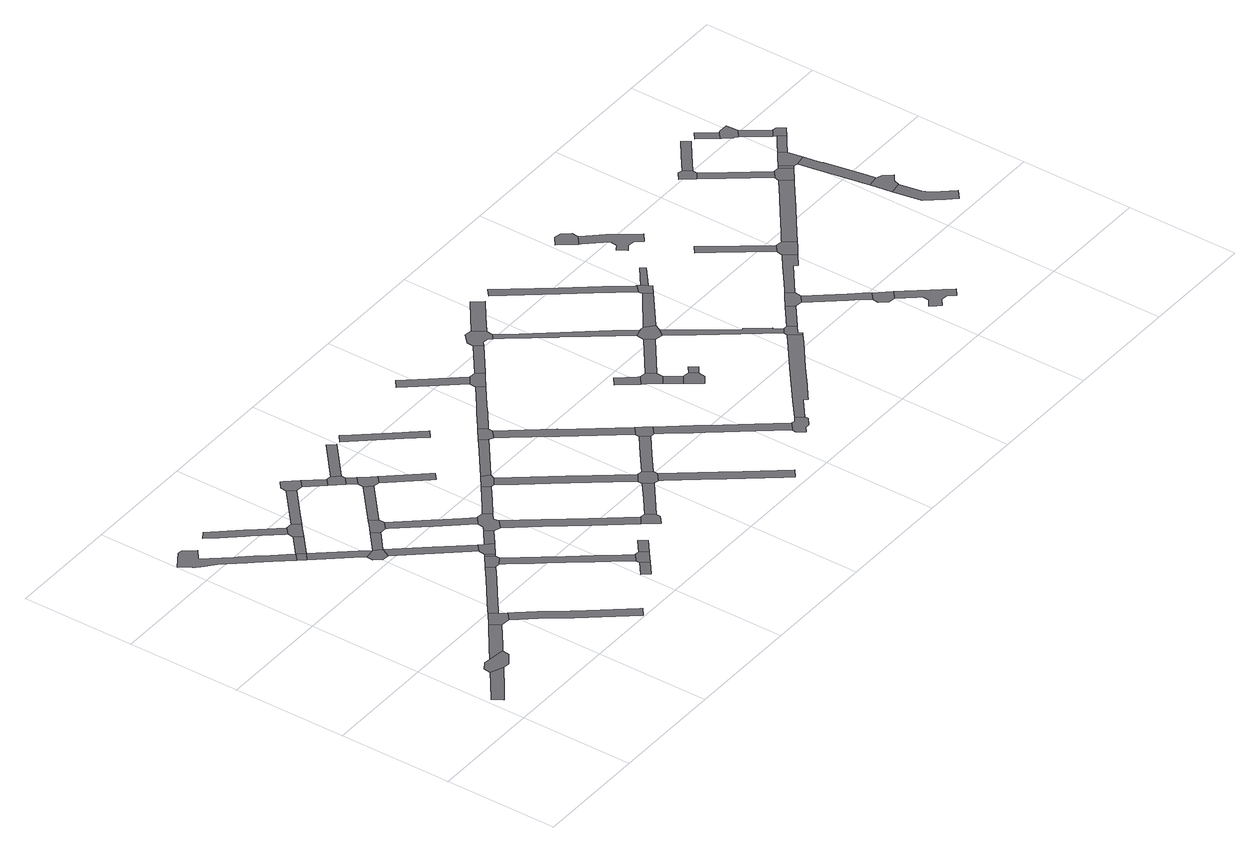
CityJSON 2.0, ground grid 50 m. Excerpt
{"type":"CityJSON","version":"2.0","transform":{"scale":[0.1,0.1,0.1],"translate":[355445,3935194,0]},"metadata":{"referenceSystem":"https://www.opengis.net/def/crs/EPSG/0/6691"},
"CityObjects":{
"road1":{"type":"Road","attributes":{"RoadStructureAttribute.sectionType":"1"},"geometry":[{"type":"MultiSurface","lod":"1","boundaries":[[[0,1,2,3,4,5,6,7,8]]]}]},
"road2":{"type":"Road","geometry":[{"type":"MultiSurface","lod":"1","boundaries":[[[9,10,11,12,13,14,0,8]]]}]},
"road3":{"type":"Road","attributes":{"RoadStructureAttribute.sectionType":"1"},"geometry":[{"type":"MultiSurface","lod":"1","boundaries":[[[15,16,17,18,12,11,19,20]]]}]},
"road4":{"type":"Road","geometry":[{"type":"MultiSurface","lod":"1","boundaries":[[[21,22,23,15,20,24,25]]]}]},
"road5":{"type":"Road","attributes":{"RoadStructureAttribute.sectionType":"1"},"geometry":[{"type":"MultiSurface","lod":"1","boundaries":[[[26,27,28,29,30,31,32,33,34,35,36,37,38,39,40,41,42,43,44,45,46,47,48]]]}]},
"road6":{"type":"Road","attributes":{"RoadStructureAttribute.sectionType":"1"},"geometry":[{"type":"MultiSurface","lod":"1","boundaries":[[[24,49,50,51,52,53,54,55,56,57,58,25]]]}]},
"road7":{"type":"Road","geometry":[{"type":"MultiSurface","lod":"1","boundaries":[[[35,34,59,60]]]}]},
"road8":{"type":"Road","attributes":{"RoadStructureAttribute.sectionType":"1"},"geometry":[{"type":"MultiSurface","lod":"1","boundaries":[[[61,62,63,64,65,66,67,68,23,22]]]}]},
"road9":{"type":"Road","attributes":{"RoadStructureAttribute.sectionType":"1"},"geometry":[{"type":"MultiSurface","lod":"1","boundaries":[[[69,70,60,59,71,72]]]}]},
"road10":{"type":"Road","attributes":{"RoadStructureAttribute.sectionType":"1"},"geometry":[{"type":"MultiSurface","lod":"1","boundaries":[[[60,73,74,35]]]}]},
"road11":{"type":"Road","attributes":{"RoadStructureAttribute.sectionType":"1"},"geometry":[{"type":"MultiSurface","lod":"1","boundaries":[[[75,76,77,78,79,80,81,82,83,84]]]}]},
"road12":{"type":"Road","geometry":[{"type":"MultiSurface","lod":"1","boundaries":[[[72,85,86,87,88,69]]]}]},
"road13":{"type":"Road","geometry":[{"type":"MultiSurface","lod":"1","boundaries":[[[89,75,84,74,73,90,91]]]}]},
"road14":{"type":"Road","attributes":{"RoadStructureAttribute.sectionType":"1"},"geometry":[{"type":"MultiSurface","lod":"1","boundaries":[[[88,92,93,69]]]}]},
"road15":{"type":"Road","attributes":{"RoadStructureAttribute.sectionType":"1"},"geometry":[{"type":"MultiSurface","lod":"1","boundaries":[[[87,94,95,96,97,98,99,100,101,88]]]}]},
"road16":{"type":"Road","geometry":[{"type":"MultiSurface","lod":"1","boundaries":[[[102,103,65,64,104,105]]]}]},
"road17":{"type":"Road","attributes":{"RoadStructureAttribute.sectionType":"1"},"geometry":[{"type":"MultiSurface","lod":"1","boundaries":[[[106,107,103,102]]]}]},
"road18":{"type":"Road","geometry":[{"type":"MultiSurface","lod":"1","boundaries":[[[108,109,110,93,92,111,112]]]}]},
"road19":{"type":"Road","geometry":[{"type":"MultiSurface","lod":"1","boundaries":[[[97,107,106,113,114,115,98]]]}]},
"road20":{"type":"Road","attributes":{"RoadStructureAttribute.sectionType":"1"},"geometry":[{"type":"MultiSurface","lod":"1","boundaries":[[[116,117,89,91,118,119]]]}]},
"road21":{"type":"Road","attributes":{"RoadStructureAttribute.sectionType":"1"},"geometry":[{"type":"MultiSurface","lod":"1","boundaries":[[[120,121,122,123,124,105,104,125,126,127,128,129,130,131,132]]]}]},
"road22":{"type":"Road","attributes":{"RoadStructureAttribute.sectionType":"1"},"geometry":[{"type":"MultiSurface","lod":"1","boundaries":[[[115,114,133,134]]]}]},
"road23":{"type":"Road","attributes":{"RoadStructureAttribute.sectionType":"1"},"geometry":[{"type":"MultiSurface","lod":"1","boundaries":[[[135,136,137,138]]]}]},
"road24":{"type":"Road","attributes":{"RoadStructureAttribute.sectionType":"1"},"geometry":[{"type":"MultiSurface","lod":"1","boundaries":[[[111,139,140,141,142,143,144,145,146,147,112]]]}]},
"road25":{"type":"Road","attributes":{"RoadStructureAttribute.sectionType":"1"},"geometry":[{"type":"MultiSurface","lod":"1","boundaries":[[[109,108,148,149]]]}]},
"road26":{"type":"Road","geometry":[{"type":"MultiSurface","lod":"1","boundaries":[[[150,151,152,153,116,119,154,155]]]}]},
"road27":{"type":"Road","geometry":[{"type":"MultiSurface","lod":"1","boundaries":[[[131,138,137,156,157,158,132]]]}]},
"road28":{"type":"Road","geometry":[{"type":"MultiSurface","lod":"1","boundaries":[[[159,160,161,162,144,143,163,164,134,133,165,166]]]}]},
"road29":{"type":"Road","attributes":{"RoadStructureAttribute.sectionType":"1"},"geometry":[{"type":"MultiSurface","lod":"1","boundaries":[[[167,168,150,155]]]}]},
"road30":{"type":"Road","attributes":{"RoadStructureAttribute.sectionType":"1"},"geometry":[{"type":"MultiSurface","lod":"1","boundaries":[[[157,169,170,171,172,158]]]}]},
"road31":{"type":"Road","geometry":[{"type":"MultiSurface","lod":"1","boundaries":[[[173,174,175,176,168,167]]]}]},
"road32":{"type":"Road","attributes":{"RoadStructureAttribute.sectionType":"1"},"geometry":[{"type":"MultiSurface","lod":"1","boundaries":[[[177,174,173,178]]]}]},
"road33":{"type":"Road","attributes":{"RoadStructureAttribute.sectionType":"1"},"geometry":[{"type":"MultiSurface","lod":"1","boundaries":[[[179,180,181,182,166,165,183,184,185,186,187,188]]]}]},
"road34":{"type":"Road","geometry":[{"type":"MultiSurface","lod":"1","boundaries":[[[189,149,148,190,191,192,177,178]]]}]},
"road35":{"type":"Road","attributes":{"RoadStructureAttribute.sectionType":"1"},"geometry":[{"type":"MultiSurface","lod":"1","boundaries":[[[193,162,161,194,195,196]]]}]},
"road36":{"type":"Road","attributes":{"RoadStructureAttribute.sectionType":"1"},"geometry":[{"type":"MultiSurface","lod":"1","boundaries":[[[197,198,199,200,191,190]]]}]},
"road37":{"type":"Road","attributes":{"RoadStructureAttribute.sectionType":"1"},"geometry":[{"type":"MultiSurface","lod":"1","boundaries":[[[175,201,202,176]]]}]},
"road38":{"type":"Road","geometry":[{"type":"MultiSurface","lod":"1","boundaries":[[[187,203,204,205,206,188]]]}]},
"road39":{"type":"Road","geometry":[{"type":"MultiSurface","lod":"1","boundaries":[[[207,208,209,196,195,210]]]}]},
"road40":{"type":"Road","attributes":{"RoadStructureAttribute.sectionType":"1"},"geometry":[{"type":"MultiSurface","lod":"1","boundaries":[[[205,211,212,213,214,206]]]}]},
"road41":{"type":"Road","attributes":{"RoadStructureAttribute.sectionType":"1"},"geometry":[{"type":"MultiSurface","lod":"1","boundaries":[[[215,216,217,218,219,220,221,222,223,207,210]]]}]},
"road42":{"type":"Road","attributes":{"RoadStructureAttribute.sectionType":"1"},"geometry":[{"type":"MultiSurface","lod":"1","boundaries":[[[208,224,225,226,209]]]}]},
"road43":{"type":"Road","attributes":{"RoadStructureAttribute.sectionType":"1"},"geometry":[{"type":"MultiSurface","lod":"1","boundaries":[[[227,228,229,230,231,232,233,234,235,236,237]]]}]},
"road44":{"type":"Road","geometry":[{"type":"MultiSurface","lod":"1","boundaries":[[[238,239,240,220,219,213,212,241,242]]]}]},
"road45":{"type":"Road","geometry":[{"type":"MultiSurface","lod":"1","boundaries":[[[243,244,245,225,224,246]]]}]},
"road46":{"type":"Road","attributes":{"RoadStructureAttribute.sectionType":"1"},"geometry":[{"type":"MultiSurface","lod":"1","boundaries":[[[241,247,248,249,250,251,252,253,254,242]]]}]},
"road47":{"type":"Road","attributes":{"RoadStructureAttribute.sectionType":"1"},"geometry":[{"type":"MultiSurface","lod":"1","boundaries":[[[255,256,239,238,257,258,259]]]}]},
"road48":{"type":"Road","attributes":{"RoadStructureAttribute.sectionType":"1"},"geometry":[{"type":"MultiSurface","lod":"1","boundaries":[[[260,261,262,263,264,265,266,267,243,246]]]}]},
"road49":{"type":"Road","attributes":{"RoadStructureAttribute.sectionType":"1"},"geometry":[{"type":"MultiSurface","lod":"1","boundaries":[[[244,268,269,270,271,272,273,274,275,245]]]}]},
"road50":{"type":"Road","geometry":[{"type":"MultiSurface","lod":"1","boundaries":[[[276,277,278,279,265,264,255,259]]]}]},
"road51":{"type":"Road","attributes":{"RoadStructureAttribute.sectionType":"1"},"geometry":[{"type":"MultiSurface","lod":"1","boundaries":[[[280,281,282,283,284,285]]]}]},
"road52":{"type":"Road","geometry":[{"type":"MultiSurface","lod":"1","boundaries":[[[272,271,286,287,288,289,290,280,285]]]}]},
"road53":{"type":"Road","attributes":{"RoadStructureAttribute.sectionType":"1"},"geometry":[{"type":"MultiSurface","lod":"1","boundaries":[[[291,292,293,294,295,296,277,276,297,298,299,300,301,302,303]]]}]},
"road54":{"type":"Road","attributes":{"RoadStructureAttribute.sectionType":"1"},"geometry":[{"type":"MultiSurface","lod":"1","boundaries":[[[304,305,289,288,306]]]}]},
"road55":{"type":"Road","geometry":[{"type":"MultiSurface","lod":"1","boundaries":[[[307,308,309,310,311,312,291,303,313,314]]]}]},
"road56":{"type":"Road","attributes":{"RoadStructureAttribute.sectionType":"1"},"geometry":[{"type":"MultiSurface","lod":"1","boundaries":[[[315,316,317,318,319,320]]]}]},
"road57":{"type":"Road","geometry":[{"type":"MultiSurface","lod":"1","boundaries":[[[320,319,321,322,323,324,325]]]}]},
"road58":{"type":"Road","attributes":{"RoadStructureAttribute.sectionType":"1"},"geometry":[{"type":"MultiSurface","lod":"1","boundaries":[[[322,326,327,328,329,323]]]}]},
"road59":{"type":"Road","geometry":[{"type":"MultiSurface","lod":"1","boundaries":[[[330,331,304,306,332,333,334,335,336,337,338]]]}]},
"road60":{"type":"Road","attributes":{"RoadStructureAttribute.sectionType":"1"},"geometry":[{"type":"MultiSurface","lod":"1","boundaries":[[[339,340,328,327,341,342]]]}]},
"road61":{"type":"Road","geometry":[{"type":"MultiSurface","lod":"1","boundaries":[[[343,344,340,339]]]}]},
"road62":{"type":"Road","attributes":{"RoadStructureAttribute.sectionType":"1"},"geometry":[{"type":"MultiSurface","lod":"1","boundaries":[[[324,345,346,347,325]]]}]},
"road63":{"type":"Road","attributes":{"RoadStructureAttribute.sectionType":"1"},"geometry":[{"type":"MultiSurface","lod":"1","boundaries":[[[337,348,349,350,351,338]]]}]},
"road64":{"type":"Road","attributes":{"RoadStructureAttribute.sectionType":"1"},"geometry":[{"type":"MultiSurface","lod":"1","boundaries":[[[352,353,354,355,356,357,336,335,358,359,360,361,362,363,364]]]}]},
"road65":{"type":"Road","attributes":{"RoadStructureAttribute.sectionType":"1"},"geometry":[{"type":"MultiSurface","lod":"1","boundaries":[[[365,366,367,311,310,368,369,370,371,372,373,374,375,376]]]}]},
"road66":{"type":"Road","geometry":[{"type":"MultiSurface","lod":"1","boundaries":[[[377,352,364,347,346,378,379,380]]]}]},
"road67":{"type":"Road","attributes":{"RoadStructureAttribute.sectionType":"1"},"geometry":[{"type":"MultiSurface","lod":"1","boundaries":[[[381,382,383,384,385,386,387,388,389,390,391,392,393,379,378]]]}]},
"road68":{"type":"Road","attributes":{"RoadStructureAttribute.sectionType":"1"},"geometry":[{"type":"MultiSurface","lod":"1","boundaries":[[[394,395,396,397,377,380]]]}]},
"road69":{"type":"Road","attributes":{"RoadStructureAttribute.sectionType":"1"},"geometry":[{"type":"MultiSurface","lod":"1","boundaries":[[[398,399,400,401,402,403,404,405,406]]]}]},
"road70":{"type":"Road","geometry":[{"type":"MultiSurface","lod":"1","boundaries":[[[375,407,408,409,410,385,384,411,376]]]}]},
"road71":{"type":"Road","geometry":[{"type":"MultiSurface","lod":"1","boundaries":[[[395,412,413,414,402,401,396]]]}]},
"road72":{"type":"Road","attributes":{"RoadStructureAttribute.sectionType":"1"},"geometry":[{"type":"MultiSurface","lod":"1","boundaries":[[[415,410,409,416,417]]]}]},
"road73":{"type":"Road","attributes":{"RoadStructureAttribute.sectionType":"1"},"geometry":[{"type":"MultiSurface","lod":"1","boundaries":[[[418,419,414,413]]]}]},
"road74":{"type":"Road","geometry":[{"type":"MultiSurface","lod":"1","boundaries":[[[420,421,422,415,417,423,424,425]]]}]},
"road75":{"type":"Road","attributes":{"RoadStructureAttribute.sectionType":"1"},"geometry":[{"type":"MultiSurface","lod":"1","boundaries":[[[426,427,424,423,428,429,430,431]]]}]},
"road76":{"type":"Road","attributes":{"RoadStructureAttribute.sectionType":"1"},"geometry":[{"type":"MultiSurface","lod":"1","boundaries":[[[432,433,434,435,436,437]]]}]},
"road77":{"type":"Road","attributes":{"RoadStructureAttribute.sectionType":"1"},"geometry":[{"type":"MultiSurface","lod":"1","boundaries":[[[430,438,439,440,441,431]]]}]},
"road78":{"type":"Road","attributes":{"RoadStructureAttribute.sectionType":"1"},"geometry":[{"type":"MultiSurface","lod":"1","boundaries":[[[436,442,443,444,445,446,447,448,449,450,451,452,437]]]}]},
"road79":{"type":"Road","attributes":{"RoadStructureAttribute.sectionType":"1"},"geometry":[{"type":"MultiSurface","lod":"1","boundaries":[[[453,454,455,456,457,458,459,420,425]]]}]},
"road80":{"type":"Road","attributes":{"RoadStructureAttribute.sectionType":"1"},"geometry":[{"type":"MultiSurface","lod":"1","boundaries":[[[460,461,462,463,464,465,466,467,468,469,470,471,472,441,440]]]}]},
"road81":{"type":"Road","attributes":{"RoadStructureAttribute.sectionType":"1"},"geometry":[{"type":"MultiSurface","lod":"1","boundaries":[[[473,474,475,476,477,478,479,480]]]}]},
"road82":{"type":"Road","geometry":[{"type":"MultiSurface","lod":"1","boundaries":[[[473,480,456,455,481,482,483]]]}]},
"road83":{"type":"Road","attributes":{"RoadStructureAttribute.sectionType":"1"},"geometry":[{"type":"MultiSurface","lod":"1","boundaries":[[[482,484,485,486,487,488,489,490,491,492,493,483]]]}]},
"road84":{"type":"Road","geometry":[{"type":"MultiSurface","lod":"1","boundaries":[[[494,495,496,497,498,499]]]}]},
"road85":{"type":"Road","attributes":{"RoadStructureAttribute.sectionType":"1"},"geometry":[{"type":"MultiSurface","lod":"1","boundaries":[[[500,498,497,501,502,503]]]}]},
"road86":{"type":"Road","attributes":{"RoadStructureAttribute.sectionType":"1"},"geometry":[{"type":"MultiSurface","lod":"1","boundaries":[[[504,505,494,499,506,507]]]}]},
"road87":{"type":"Road","geometry":[{"type":"MultiSurface","lod":"1","boundaries":[[[508,509,510,503,502,488,487]]]}]},
"road88":{"type":"Road","attributes":{"RoadStructureAttribute.sectionType":"1"},"geometry":[{"type":"MultiSurface","lod":"1","boundaries":[[[511,509,508,512]]]}]},
"road89":{"type":"Road","attributes":{"RoadStructureAttribute.sectionType":"1"},"geometry":[{"type":"MultiSurface","lod":"1","boundaries":[[[513,514,515,516,517,518,519,520,521]]]}]},
"road90":{"type":"Road","geometry":[{"type":"MultiSurface","lod":"1","boundaries":[[[522,523,518,517,524,525,526]]]}]},
"road91":{"type":"Road","attributes":{"RoadStructureAttribute.sectionType":"1"},"geometry":[{"type":"MultiSurface","lod":"1","boundaries":[[[527,528,529,523,522,530,531,532,533,534,535]]]}]},
"road92":{"type":"Road","geometry":[{"type":"MultiSurface","lod":"1","boundaries":[[[534,536,537,538,511,512,535]]]}]},
"road93":{"type":"Road","attributes":{"RoadStructureAttribute.sectionType":"1"},"geometry":[{"type":"MultiSurface","lod":"1","boundaries":[[[539,540,541,542]]]}]},
"road94":{"type":"Road","geometry":[{"type":"MultiSurface","lod":"1","boundaries":[[[543,544,545,542,541,546,547,548,549,550,551]]]}]},
"road95":{"type":"Road","attributes":{"RoadStructureAttribute.sectionType":"1"},"geometry":[{"type":"MultiSurface","lod":"1","boundaries":[[[552,537,536,553,554,555]]]}]},
"road96":{"type":"Road","attributes":{"RoadStructureAttribute.sectionType":"1"},"geometry":[{"type":"MultiSurface","lod":"1","boundaries":[[[550,556,557,551]]]}]},
"road97":{"type":"Road","geometry":[{"type":"MultiSurface","lod":"1","boundaries":[[[554,558,559,557,556,555]]]}]}
},
"vertices":[
[162,272,0],[107,231,0],[24,170,0],[51,127,0],[137,190,0],[147,196,0],[147,197,0],[179,221,0],[218,250,0],
[248,247,0],[296,282,0],[300,313,0],[228,322,0],[199,325,0],[166,304,0],
[403,454,0],[395,448,0],[292,371,0],[291,370,0],[331,336,0],[434,413,0],
[492,457,0],[485,466,0],[461,498,0],[474,409,0],[508,439,0],
[119,1516,0],[124,1510,0],[133,1500,0],[185,1439,0],[194,1428,0],[195,1427,0],[202,1418,0],[248,1365,0],[308,1294,0],[338,1320,0],[255,1418,0],[234,1443,0],[194,1489,0],[184,1501,0],[94,1607,0],[137,1639,0],[101,1687,0],[98,1688,0],[78,1691,0],[6,1642,0],[39,1594,0],[45,1584,0],[60,1570,0],
[547,323,0],[628,219,0],[633,212,0],[801,6,0],[836,34,0],[830,42,0],[669,240,0],[661,250,0],[583,351,0],[527,417,0],
[333,1265,0],[364,1290,0],
[500,477,0],[586,543,0],[661,601,0],[720,646,0],[695,678,0],[636,632,0],[521,544,0],[476,509,0],
[531,1094,0],[496,1136,0],[474,1099,0],[484,1088,0],
[448,1362,0],[421,1392,0],
[454,1446,0],[359,1557,0],[348,1570,0],[244,1691,0],[210,1669,0],[252,1620,0],[317,1545,0],[330,1530,0],[418,1426,0],[424,1420,0],
[480,1058,0],[507,1028,0],[537,1025,0],[557,1064,0],
[482,1444,0],[484,1393,0],[508,1413,0],
[642,1136,0],[615,1167,0],
[649,893,0],[654,888,0],[747,779,0],[764,759,0],[795,785,0],[742,847,0],[684,914,0],[682,917,0],
[776,690,0],[750,721,0],[740,648,0],[774,669,0],
[786,697,0],[761,729,0],
[702,1189,0],[676,1219,0],[653,1199,0],[670,1135,0],[700,1160,0],
[836,736,0],[839,738,0],[810,767,0],
[645,1584,0],[530,1485,0],[549,1449,0],[668,1551,0],
[1068,295,0],[1001,381,0],[933,467,0],[883,530,0],[876,540,0],[757,626,0],[824,540,0],[852,506,0],[900,444,0],[969,356,0],[1007,308,0],[1066,233,0],[1098,257,0],
[903,788,0],[879,819,0],
[1007,167,0],[1032,135,0],[1090,181,0],[1065,213,0],
[678,1125,0],[788,997,0],[790,994,0],[836,940,0],[902,863,0],[934,888,0],[898,930,0],[825,1015,0],[820,1021,0],
[866,1329,0],[839,1359,0],
[731,1577,0],[688,1627,0],[678,1638,0],[647,1613,0],[671,1554,0],[700,1552,0],
[1112,199,0],[1143,224,0],[1118,255,0],
[965,820,0],[963,834,0],[989,853,0],[964,885,0],[902,858,0],[899,835,0],[933,779,0],[967,809,0],
[766,1475,0],[796,1501,0],
[1198,268,0],[1200,269,0],[1175,300,0],[1147,278,0],
[811,1422,0],[842,1448,0],[844,1468,0],[817,1498,0],
[872,1413,0],[841,1387,0],
[1186,530,0],[1181,536,0],[1130,602,0],[1069,680,0],[1033,652,0],[1093,576,0],[1124,537,0],[1150,503,0],[1268,353,0],[1304,380,0],
[839,1363,0],[893,1326,0],[924,1352,0],[906,1373,0],
[1002,914,0],[1056,905,0],[1126,959,0],[1102,990,0],
[1025,1174,0],[1039,1157,0],[1069,1183,0],[1057,1198,0],
[998,1600,0],[973,1631,0],
[1317,291,0],[1351,320,0],[1353,341,0],[1326,377,0],
[1177,984,0],[1185,1004,0],[1155,1031,0],[1140,958,0],
[1431,402,0],[1509,463,0],[1482,499,0],[1404,438,0],
[1200,882,0],[1314,737,0],[1323,726,0],[1473,533,0],[1482,521,0],[1519,547,0],[1358,752,0],[1349,764,0],[1265,871,0],
[1365,1142,0],[1340,1174,0],[1322,1160,0],
[1019,1599,0],[1178,1412,0],[1179,1411,0],[1242,1337,0],[1245,1333,0],[1276,1359,0],[1274,1362,0],[1226,1418,0],[1209,1438,0],[1083,1586,0],[1050,1624,0],
[1567,509,0],[1538,543,0],[1520,546,0],[1531,459,0],[1566,488,0],
[1417,1163,0],[1418,1183,0],[1394,1215,0],[1383,1133,0],
[1543,445,0],[1677,275,0],[1694,252,0],[1830,80,0],[1858,44,0],[1893,73,0],[1729,280,0],[1712,302,0],
[1717,683,0],[1629,614,0],[1596,531,0],[1656,579,0],[1743,646,0],
[1411,1098,0],[1420,1085,0],[1528,948,0],[1540,933,0],[1720,704,0],[1755,731,0],[1572,965,0],[1571,967,0],
[1501,1246,0],[1514,1256,0],[1538,1275,0],[1631,1347,0],[1606,1378,0],[1510,1304,0],[1476,1278,0],[1404,1223,0],
[1764,647,0],[1798,676,0],[1775,705,0],[1772,708,0],
[1646,1435,0],[1546,1553,0],[1462,1653,0],[1427,1624,0],[1509,1527,0],[1609,1408,0],
[1637,1351,0],[1670,1377,0],[1700,1400,0],[1676,1432,0],[1663,1433,0],
[2129,256,0],[2042,366,0],[1966,463,0],[1922,520,0],[1916,527,0],[1897,551,0],[1787,617,0],[1858,528,0],[1879,500,0],[1887,491,0],[1930,436,0],[2007,338,0],[2093,229,0],
[1814,1539,0],[1814,1538,0],[1839,1507,0],
[2138,195,0],[2157,195,0],[2189,220,0],[2189,237,0],[2164,268,0],[2145,253,0],[2091,209,0],[2116,177,0],
[2023,907,0],[1963,980,0],[1928,951,0],[1958,914,0],[1991,873,0],[2027,901,0],
[2005,855,0],[2044,805,0],[2080,832,0],[2084,862,0],[2057,898,0],
[2067,774,0],[2091,742,0],[2127,769,0],[2103,801,0],
[1852,1604,0],[1817,1569,0],[1855,1519,0],[1858,1519,0],[1883,1517,0],[1894,1503,0],[1916,1520,0],[1919,1550,0],[1886,1600,0],
[2180,732,0],[2157,764,0],[2140,676,0],[2176,702,0],
[2211,755,0],[2187,787,0],
[2144,908,0],[2257,993,0],[2229,1029,0],
[1994,1607,0],[2071,1666,0],[2036,1711,0],[1956,1652,0],
[2272,1076,0],[2207,1158,0],[2140,1240,0],[2081,1315,0],[1947,1480,0],[1943,1486,0],[1921,1469,0],[2051,1303,0],[2054,1300,0],[2128,1206,0],[2177,1143,0],[2187,1130,0],[2235,1065,0],
[2479,521,0],[2410,466,0],[2247,336,0],[2271,304,0],[2275,307,0],[2288,292,0],[2305,306,0],[2357,347,0],[2447,419,0],[2574,519,0],[2613,551,0],[2575,597,0],
[2292,1075,0],[2293,987,0],[2317,1019,0],[2329,1044,0],
[2337,928,0],[2372,882,0],[2426,812,0],[2576,615,0],[2598,631,0],[2594,636,0],[2573,664,0],[2578,667,0],[2508,759,0],[2503,755,0],[2477,790,0],[2449,830,0],[2441,841,0],
[2458,1146,0],[2491,1172,0],[2466,1203,0],[2449,1190,0],
[2109,1676,0],[2278,1459,0],[2357,1359,0],[2463,1223,0],[2493,1251,0],[2490,1253,0],[2412,1354,0],[2307,1486,0],[2139,1702,0],
[2619,556,0],[2608,572,0],[2643,599,0],[2619,631,0],[2578,612,0],
[2527,1200,0],[2519,1216,0],[2503,1240,0],
[2719,709,0],[2680,628,0],[2744,678,0],
[2606,1286,0],[2591,1306,0],
[2787,762,0],[2756,738,0],[2731,719,0],[2775,674,0],[2808,700,0],[2812,731,0],
[2963,515,0],[2924,561,0],[2892,535,0],[2907,516,0],[2951,463,0],[2983,490,0],
[2620,1647,0],[2590,1681,0],[2560,1686,0],[2521,1656,0],[2577,1586,0],[2616,1618,0],
[2948,433,0],[2975,401,0],[3005,398,0],[3038,425,0],
[2583,1579,0],[2660,1493,0],[2657,1463,0],[2631,1446,0],[2656,1409,0],[2683,1427,0],[2713,1422,0],[2737,1391,0],[2776,1421,0],[2689,1535,0],[2621,1612,0],
[2947,835,0],[2960,820,0],[3015,862,0],[2979,910,0],[2920,865,0],[2897,847,0],[2801,772,0],
[3060,332,0],[3075,314,0],[3072,284,0],[3061,275,0],[3042,261,0],[3061,238,0],[3074,222,0],[3105,246,0],[3135,243,0],[3160,213,0],[3193,239,0],[3066,392,0],[3060,398,0],
[3014,964,0],[2932,1073,0],[2873,1151,0],[2824,1215,0],[2792,1191,0],[2841,1127,0],[2911,1035,0],[2983,940,0],
[3057,894,0],[3081,912,0],[3044,960,0],
[3128,948,0],[3305,1083,0],[3321,1096,0],[3394,1151,0],[3357,1198,0],[3271,1132,0],[3263,1126,0],[3199,1078,0],[3091,996,0],[3057,970,0],
[3189,1535,0],[3169,1538,0],[3137,1513,0],[3179,1459,0],[3211,1482,0],[3213,1503,0],
[3286,1385,0],[3248,1370,0],[3362,1221,0],[3393,1246,0],
[3338,1649,0],[3266,1594,0],[3291,1562,0],[3361,1616,0],
[3453,1196,0],[3417,1244,0],[3394,1245,0],
[3430,1253,0],[3465,1205,0],
[3706,598,0],[3664,648,0],[3633,684,0],[3621,712,0],[3604,807,0],[3553,798,0],[3575,674,0],[3633,606,0],[3668,566,0],
[3588,903,0],[3537,894,0],[3615,835,0],[3643,856,0],[3616,892,0],
[3498,1115,0],[3528,945,0],[3529,940,0],[3580,949,0],[3549,1124,0],[3547,1123,0],[3539,1167,0],[3532,1207,0],[3483,1199,0],
[3520,1274,0],[3498,1304,0],[3473,1285,0],
[3414,1638,0],[3382,1614,0],[3441,1538,0],[3472,1562,0],
[3522,1539,0],[3521,1564,0],[3482,1565,0],[3445,1532,0],[3473,1498,0],[3475,1496,0],[3484,1497,0],[3491,1486,0],[3522,1510,0],
[3543,1338,0],[3577,1318,0],[3604,1338,0],[3582,1367,0],
[3572,1380,0],[3603,1403,0],
[3646,1369,0],[3623,1400,0]
]}
